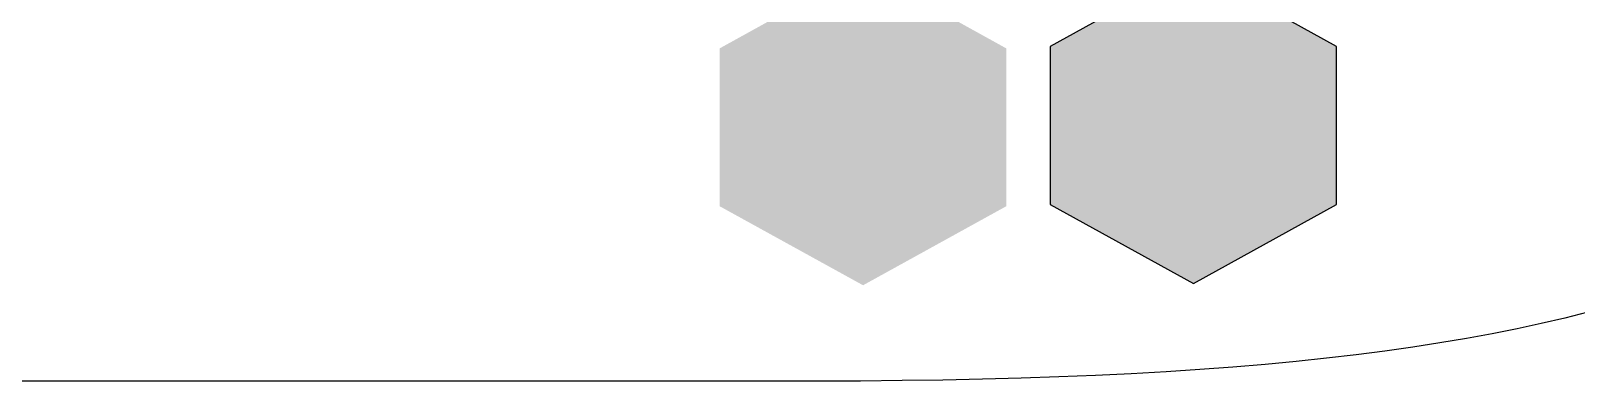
# Model space of a CAD drawing. Header units: millimetres. Extents: x -180913 to 13185, y -18310 to 9270.
# Drawn here: x 5379.1 to 5451.2, y 4413.3 to 4429.7 of the extents above; entities that cross this region are included whole.
import ezdxf

# ---------------------------------------------------------------- set-up
doc = ezdxf.new("R2010")
doc.units = ezdxf.units.MM
doc.header["$MEASUREMENT"] = 0
doc.layers.get('0').update_dxf_attribs({"lineweight": 25})

msp = doc.modelspace()

# ---------------------------------------------------------------- hatches: boundary and pattern name
h = msp.add_hatch(color=256)
edge = h.paths.add_edge_path()
edge.add_spline(control_points=[(5433.313583826541, 4432.639535628614), (5433.313583826541, 4432.639535628614), (5439.996105426555, 4428.939887628612), (5439.996105426555, 4428.939887628612), (5439.996105426555, 4428.939887628612), (5439.996105426555, 4428.939887628612), (5439.996105426555, 4421.566338828614), (5439.996105426555, 4421.566338828614), (5439.996105426555, 4421.566338828614), (5439.996105426555, 4421.566338828614), (5433.313583826541, 4417.876022028611), (5433.313583826541, 4417.876022028611), (5433.313583826541, 4417.876022028611), (5433.313583826541, 4417.876022028611), (5426.622335826552, 4421.566338828614), (5426.622335826552, 4421.566338828614), (5426.622335826552, 4421.566338828614), (5426.622335826552, 4421.566338828614), (5426.622335826552, 4428.939887628612), (5426.622335826552, 4428.939887628612), (5426.622335826552, 4428.939887628612), (5426.622335826552, 4428.939887628612), (5433.313583826541, 4432.639535628614), (5433.313583826541, 4432.639535628614)], knot_values=[0, 0, 0, 0, 0.1666666666666667, 0.1666666666666667, 0.1666666666666667, 0.1666666666666667, 0.3333333333333333, 0.3333333333333333, 0.3333333333333333, 0.3333333333333333, 0.5, 0.5, 0.5, 0.5, 0.6666666666666666, 0.6666666666666666, 0.6666666666666666, 0.6666666666666666, 0.8333333333333333, 0.8333333333333333, 0.8333333333333333, 0.8333333333333333, 1, 1, 1, 1], degree=3, periodic=1)
edge = h.paths.add_edge_path()
edge.add_spline(control_points=[(5425.58182062655, 4445.372130828613), (5425.58182062655, 4445.372130828613), (5432.26503342656, 4441.685788428613), (5432.26503342656, 4441.685788428613), (5432.26503342656, 4441.685788428613), (5432.26503342656, 4441.685788428613), (5432.26503342656, 4434.295910028612), (5432.26503342656, 4434.295910028612), (5432.26503342656, 4434.295910028612), (5432.26503342656, 4434.295910028612), (5425.58182062655, 4430.608617228614), (5425.58182062655, 4430.608617228614), (5425.58182062655, 4430.608617228614), (5425.58182062655, 4430.608617228614), (5418.890659026551, 4434.295910028612), (5418.890659026551, 4434.295910028612), (5418.890659026551, 4434.295910028612), (5418.890659026551, 4434.295910028612), (5418.890659026551, 4441.676543628613), (5418.890659026551, 4441.676543628613), (5418.890659026551, 4441.676543628613), (5418.890659026551, 4441.676543628613), (5425.58182062655, 4445.372130828613), (5425.58182062655, 4445.372130828613)], knot_values=[0, 0, 0, 0, 0.1666666666666667, 0.1666666666666667, 0.1666666666666667, 0.1666666666666667, 0.3333333333333333, 0.3333333333333333, 0.3333333333333333, 0.3333333333333333, 0.5, 0.5, 0.5, 0.5, 0.6666666666666666, 0.6666666666666666, 0.6666666666666666, 0.6666666666666666, 0.8333333333333333, 0.8333333333333333, 0.8333333333333333, 0.8333333333333333, 1, 1, 1, 1], degree=3, periodic=1)
h = msp.add_hatch(color=256)
edge = h.paths.add_edge_path()
edge.add_spline(control_points=[(5411.204083026543, 4428.854178828611), (5411.204083026543, 4428.854178828611), (5411.204083026543, 4421.480630028613), (5411.204083026543, 4421.480630028613)], knot_values=[-0.8333333333333333, -0.8333333333333333, -0.8333333333333333, -0.8333333333333333, -0.6666666666666666, -0.6666666666666666, -0.6666666666666666, -0.6666666666666666], degree=3, periodic=0)
edge.add_spline(control_points=[(5411.204083026543, 4421.480630028613), (5411.204083026543, 4421.480630028613), (5417.895158226554, 4417.790399628613), (5417.895158226554, 4417.790399628613)], knot_values=[-0.6666666666666666, -0.6666666666666666, -0.6666666666666666, -0.6666666666666666, -0.5, -0.5, -0.5, -0.5], degree=3, periodic=0)
edge.add_spline(control_points=[(5417.895158226554, 4417.790399628613), (5417.895158226554, 4417.790399628613), (5424.578284626547, 4421.480630028613), (5424.578284626547, 4421.480630028613)], knot_values=[-0.5, -0.5, -0.5, -0.5, -0.3333333333333333, -0.3333333333333333, -0.3333333333333333, -0.3333333333333333], degree=3, periodic=0)
edge.add_spline(control_points=[(5424.578284626547, 4421.480630028613), (5424.578284626547, 4421.480630028613), (5424.578284626547, 4428.854178828611), (5424.578284626547, 4428.854178828611)], knot_values=[-0.3333333333333333, -0.3333333333333333, -0.3333333333333333, -0.3333333333333333, -0.1666666666666667, -0.1666666666666667, -0.1666666666666667, -0.1666666666666667], degree=3, periodic=0)
edge.add_spline(control_points=[(5424.578284626547, 4428.854178828611), (5424.578284626547, 4428.854178828611), (5417.895158226554, 4432.553740428613), (5417.895158226554, 4432.553740428613)], knot_values=[-0.1666666666666667, -0.1666666666666667, -0.1666666666666667, -0.1666666666666667, 0, 0, 0, 0], degree=3, periodic=0)
edge.add_spline(control_points=[(5417.895158226554, 4432.553740428613), (5417.895158226554, 4432.553740428613), (5411.204083026543, 4428.854178828611), (5411.204083026543, 4428.854178828611)], knot_values=[-1, -1, -1, -1, -0.8333333333333333, -0.8333333333333333, -0.8333333333333333, -0.8333333333333333], degree=3, periodic=0)

# ---------------------------------------------------------------- linework, layer by layer
at = {"color": 0}
msp.add_open_spline([(5479.203070306754, 4438.251116868019), (5467.429370306763, 4420.511716868021), (5458.964470306742, 4413.314216868019), (5415.771070306753, 4413.314216868019), (5415.771070306753, 4413.314216868019), (5415.771070306753, 4413.314216868019), (5335.166270306752, 4413.314216868019), (5335.166270306752, 4413.314216868019)], degree=3, knots=[0.5714285714285714, 0.5714285714285714, 0.5714285714285714, 0.5714285714285714, 0.7142857142857142, 0.7142857142857142, 0.7142857142857142, 0.7142857142857142, 0.857142857142857, 0.857142857142857, 0.857142857142857, 0.857142857142857], dxfattribs=at)
msp.add_open_spline([(5433.313583826541, 4432.639535628614), (5433.313583826541, 4432.639535628614), (5439.996105426555, 4428.939887628612), (5439.996105426555, 4428.939887628612), (5439.996105426555, 4428.939887628612), (5439.996105426555, 4428.939887628612), (5439.996105426555, 4421.566338828614), (5439.996105426555, 4421.566338828614), (5439.996105426555, 4421.566338828614), (5439.996105426555, 4421.566338828614), (5433.313583826541, 4417.876022028611), (5433.313583826541, 4417.876022028611), (5433.313583826541, 4417.876022028611), (5433.313583826541, 4417.876022028611), (5426.622335826552, 4421.566338828614), (5426.622335826552, 4421.566338828614), (5426.622335826552, 4421.566338828614), (5426.622335826552, 4421.566338828614), (5426.622335826552, 4428.939887628612), (5426.622335826552, 4428.939887628612), (5426.622335826552, 4428.939887628612), (5426.622335826552, 4428.939887628612), (5433.313583826541, 4432.639535628614), (5433.313583826541, 4432.639535628614)], degree=3, knots=[0, 0, 0, 0, 0.1666666666666667, 0.1666666666666667, 0.1666666666666667, 0.1666666666666667, 0.3333333333333333, 0.3333333333333333, 0.3333333333333333, 0.3333333333333333, 0.5, 0.5, 0.5, 0.5, 0.6666666666666666, 0.6666666666666666, 0.6666666666666666, 0.6666666666666666, 0.8333333333333333, 0.8333333333333333, 0.8333333333333333, 0.8333333333333333, 1, 1, 1, 1])

doc.saveas('drawing.dxf')
